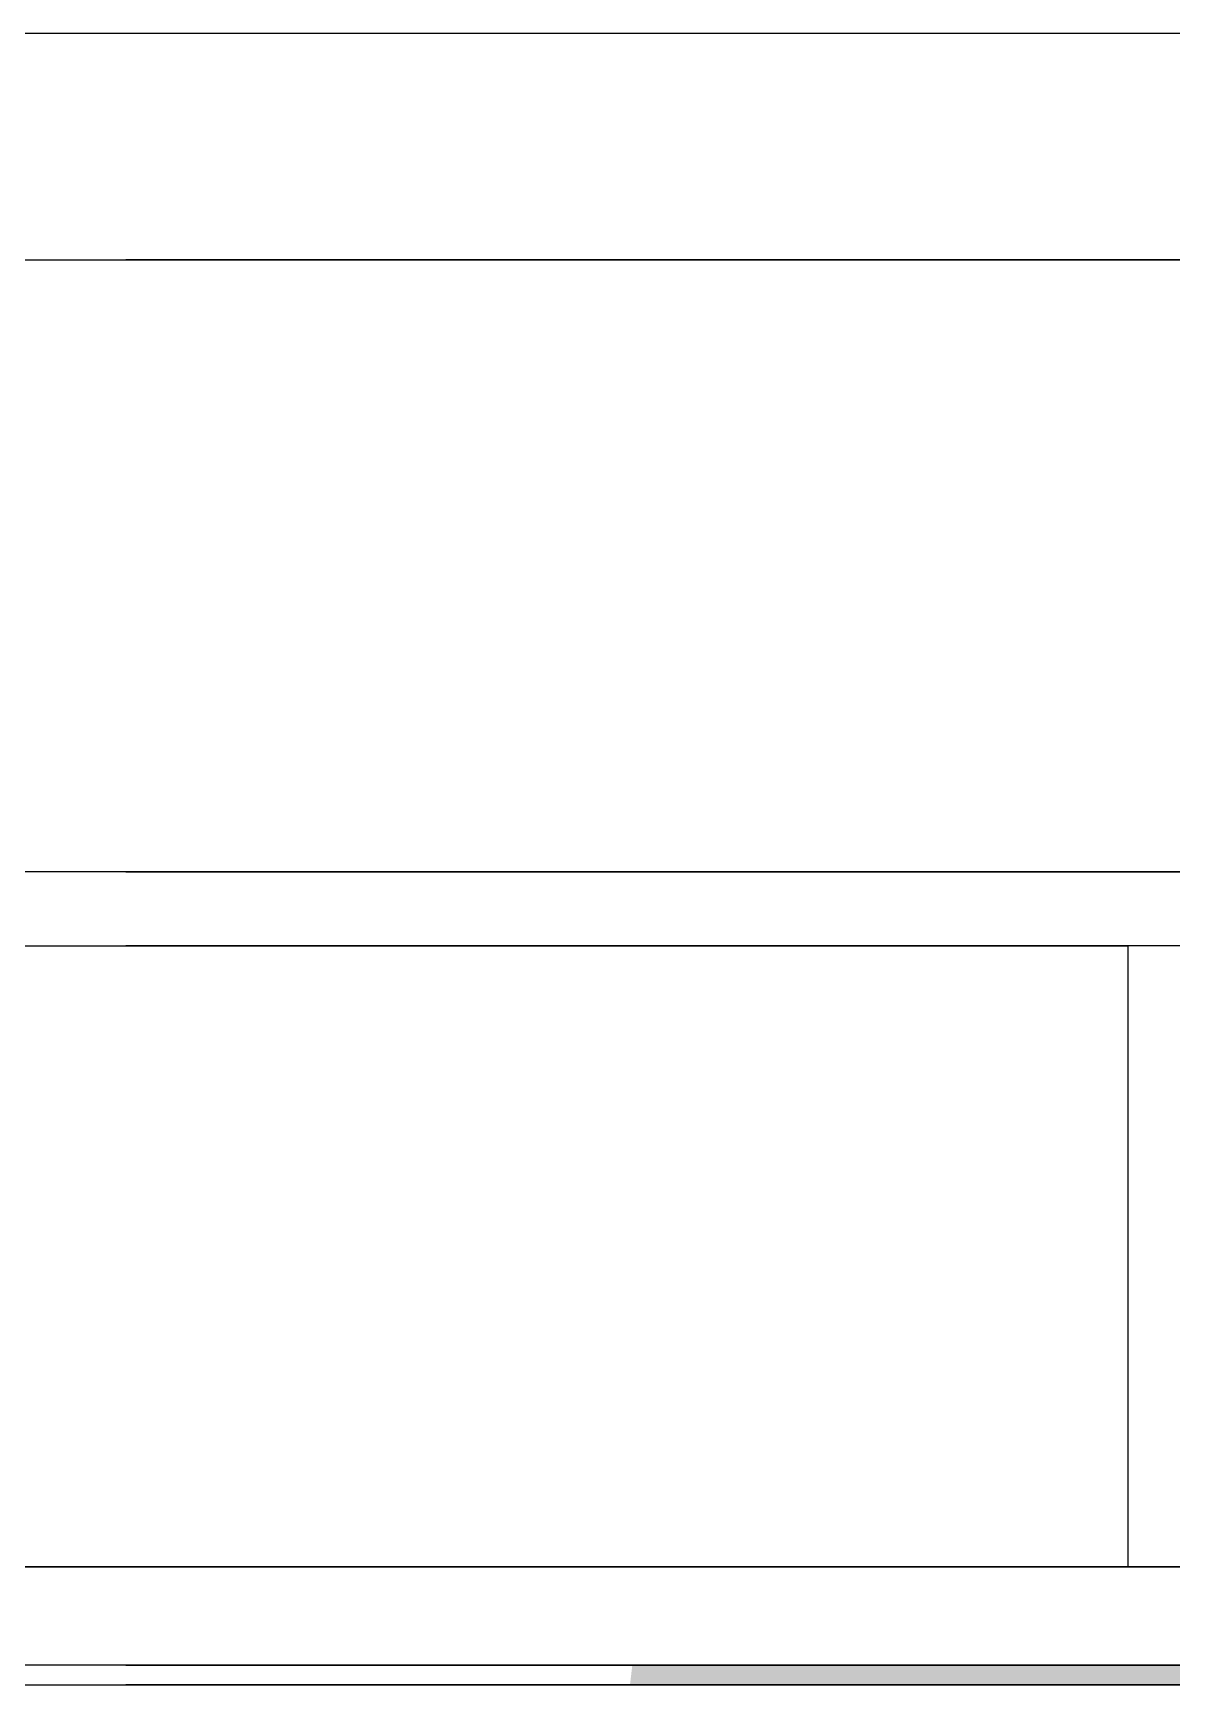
# Model space of a CAD drawing. Extents: x 220580 to 2027826, y -309201 to 71987.
# Drawn here: x 1051118 to 1051621, y -210434 to -209705 of the extents above; entities that cross this region are included whole.
import ezdxf

# ---------------------------------------------------------------- set-up
doc = ezdxf.new("R2010")
doc.units = 0
doc.linetypes.add('DASH', pattern=[0.35, 0.25, -0.1])
doc.layers.add('A-LIN-V', color=9, linetype='Continuous')
doc.layers.add('A-SFCE', color=30, linetype='Continuous')

# ---------------------------------------------------------------- blocks, each defined once
blk = doc.blocks.new('23423wer')
at = {"color": 1, "linetype": 'DASH'}
blk.add_line((-1667421.02, 542339.9), (-1674651.93, 542339.9), dxfattribs=at)
at = {"layer": 'A-LIN-V', "color": 1}
for p, q in [((-1674651.93, 542141.1), (-1670089.58, 542141.1)), ((-1671851.37, 542117.1), (-1674651.93, 542117.1)), ((-1667588.3, 541915.5), (-1674651.93, 541915.5)), ((-1674651.93, 541883.5), (-1672256.29, 541883.5)), ((-1668701.94, 541877.1), (-1674651.93, 541877.1))]:
    blk.add_line(p, q, dxfattribs=at)
blk = doc.blocks.new('23423wer-M')
at = {"layer": 'A-LIN-V'}
h = blk.add_hatch(color=1, dxfattribs=at)
h.dxf.hatch_style = 1
edge = h.paths.add_edge_path()
edge.add_spline(control_points=[(1672257.2, 541877.1), (1672257.17, 541879.23), (1672257.14, 541881.36), (1672257.1, 541883.5)], knot_values=[-38.32518, -38.32518, -38.32518, -38.32518, -31.932828, -31.932828, -31.932828, -31.932828], degree=3, periodic=0)
edge.add_line((1672257.1, 541883.5), (1672254.39, 541883.5))
edge.add_line((1672254.39, 541883.5), (1671666.48, 541883.5))
edge.add_line((1671666.48, 541883.5), (1671665.73, 541877.1))
edge.add_line((1671665.73, 541877.1), (1672257.2, 541877.1))
at = {"color": 1, "linetype": 'DASH'}
blk.add_line((1667421.02, 542339.9), (1674651.93, 542339.9), dxfattribs=at)
at = {"layer": 'A-LIN-V', "color": 1}
for p, q in [((1674651.93, 542141.1), (1670089.58, 542141.1)), ((1670651.37, 542117.1), (1671827.37, 542117.1)), ((1671827.37, 542117.1), (1671827.37, 541915.5)), ((1667588.3, 541915.5), (1674651.93, 541915.5)), ((1672256.29, 541915.5), (1667588.3, 541915.5)), ((1672256.29, 541883.5), (1667428.3, 541883.5)), ((1668701.94, 541877.1), (1674651.93, 541877.1))]:
    blk.add_line(p, q, dxfattribs=at)
blk = doc.blocks.new('G$C2C10B007')
at = {"layer": 'A-SFCE', "linetype": 'DASH'}
blk.add_line((-3050, 0), (3050, 0), dxfattribs=at)
blk = doc.blocks.new('55555')
at = {"layer": 'A-LIN-V'}
blk.add_blockref('G$C2C10B007', (8250, -1550), dxfattribs=at)

msp = doc.modelspace()

# ---------------------------------------------------------------- block references
at = {"xscale": 1.35874988235309, "yscale": 1.35874988235309, "zscale": 1.35874988235309}
for name, p in [('23423wer-M', (-1219994.19, -946709.07)), ('23423wer', (3326592.04, -946709.07))]:
    msp.add_blockref(name, p, dxfattribs=at)
at = {"layer": 'A-LIN-V'}
msp.add_blockref('55555', (1045048.92, -208154.8), dxfattribs=at)

doc.saveas('drawing.dxf')
